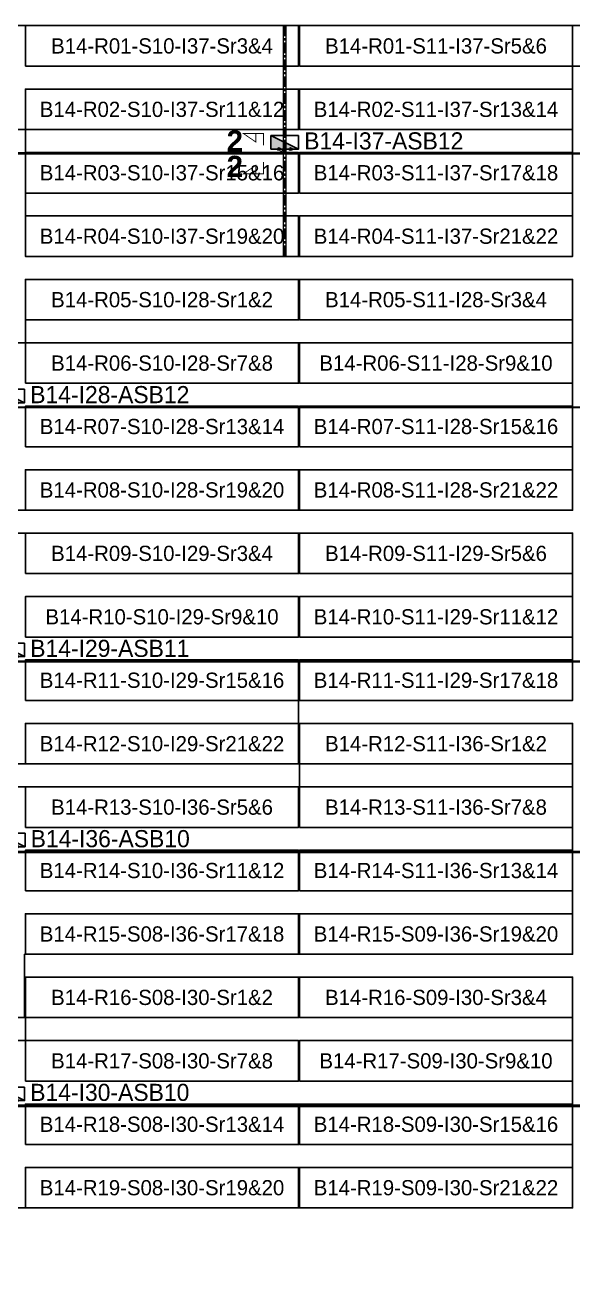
# Model space of a CAD drawing. Header units: metres. Extents: x 529524 to 529977, y 2674144 to 2674419.
# Drawn here: x 529815.5 to 529880.3, y 2674271.2 to 2674419.2 of the extents above; entities that cross this region are included whole.
import ezdxf
from ezdxf.enums import TextEntityAlignment as Align

# ---------------------------------------------------------------- set-up
doc = ezdxf.new("R2010")
doc.units = ezdxf.units.M
doc.linetypes.add('CENTER', pattern=[2, 1.25, -0.25, 0.25, -0.25])
doc.layers.add('Boundary-12.5 MW Block', color=6, linetype='Continuous', lineweight=9)
doc.layers.add('PILE', color=1, linetype='Continuous', lineweight=15)
for name, color, linetype in [('DC Trench BL-14', 40, 'Continuous'), ('E-Inverter Grouping', 2, 'Continuous'), ('Inverter Block-14', 7, 'Continuous'), ('LT Cable(AG) INV to LT Panel BL-14', 2, 'Continuous'), ('Messenger Wire Block-13 (Master Path)', 30, 'Continuous'), ('Messenger Wire Block-14 (MW Path)', 191, 'Continuous'), ('MMS Table Block-14', 8, 'Continuous'), ('Plan Line - DC BL-14', 40, 'Continuous'), ('Section Marking BL-14', 2, 'Continuous')]:
    doc.layers.add(name, color=color, linetype=linetype)
doc.styles.add('BoldTextStyle', font='arialbd.ttf')
doc.styles.get("Standard").update_dxf_attribs({"font": 'Adani Regular.ttf'})

# ---------------------------------------------------------------- blocks, each defined once
blk = doc.blocks.new('MMS Table (32.292 x 4.788)')
at = {"color": 0}
blk.add_lwpolyline([(0, -0.002), (0, 4.786), (32.292, 4.786), (32.292, -0.002)], close=True, dxfattribs=at)
at = {"color": 7}
blk.add_attdef('ID1', text='', height=1.8, dxfattribs=at).set_placement((16.146, 2.392), align=Align.MIDDLE_CENTER)
blk = doc.blocks.new('Inverter Block')
h = blk.add_hatch(color=0)
h.dxf.hatch_style = 1
h.paths.add_polyline_path([(-1.46, 2.27), (-1.46, 0.85), (1.46, 0.85)])
at = {"color": 0}
blk.add_lwpolyline([(1.46, 2.27), (-1.46, 2.27), (-1.46, 0.85), (1.46, 0.85)], close=True, dxfattribs=at)
blk.add_lwpolyline([(-1.46, 2.27), (1.46, 0.85)], dxfattribs=at)
at = {"layer": 'PILE'}
for centre in [(-0.61, 0.85), (0.61, 0.85)]:
    blk.add_circle(centre, 0.156, dxfattribs=at)
at = {"color": 7}
blk.add_attdef('ID', (-1.46, 3.01), '', height=1.8, dxfattribs=at)

msp = doc.modelspace()

# ---------------------------------------------------------------- linework, layer by layer
at = {"layer": 'Boundary-12.5 MW Block', "const_width": 0.05}
msp.add_lwpolyline([(529524.05, 2674419.08), (529945.04, 2674419.08), (529945.04, 2674411.58), (529977.44, 2674411.58), (529977.44, 2674144.29), (529524.05, 2674144.29)], close=True, dxfattribs=at)
at = {"layer": 'DC Trench BL-14', "color": 40, "const_width": 0.15}
msp.add_lwpolyline([(529846.38, 2674419.08), (529846.08, 2674419.08), (529846.08, 2674391.79), (529846.38, 2674391.79)], close=True, dxfattribs=at)
at = {"layer": 'E-Inverter Grouping'}
for points in [[(529912.65, 2674419.08), (529912.65, 2674414.29), (529880.26, 2674414.29), (529880.26, 2674391.79), (529815.58, 2674391.79), (529815.58, 2674406.79), (529783.18, 2674406.79), (529783.18, 2674419.08)], [(529880.26, 2674361.79), (529783.18, 2674361.79), (529783.18, 2674381.58), (529815.58, 2674381.58), (529815.58, 2674389.08), (529880.26, 2674389.08)], [(529783.18, 2674331.79), (529783.18, 2674359.08), (529880.26, 2674359.08), (529880.26, 2674339.29), (529847.87, 2674339.29), (529847.87, 2674331.79)], [(529847.97, 2674329.08), (529847.97, 2674336.58), (529880.26, 2674336.58), (529880.26, 2674309.29), (529815.48, 2674309.29), (529815.48, 2674301.79), (529783.18, 2674301.79), (529783.18, 2674329.08)], [(529880.26, 2674279.29), (529783.18, 2674279.29), (529783.18, 2674299.08), (529815.58, 2674299.08), (529815.58, 2674306.58), (529880.26, 2674306.58)]]:
    msp.add_lwpolyline(points, close=True, dxfattribs=at)
at = {"layer": 'LT Cable(AG) INV to LT Panel BL-14', "color": 5}
for points in [[(529742.47, 2674302.21, -0.320888), (529741.86, 2674303.06), (529741.86, 2674306.21, 0.221878), (529741.54, 2674306.9), (529734.92, 2674312.45, -0.221878), (529734.59, 2674313.14), (529734.59, 2674314.97, 0.019701), (529734.59, 2674315.04), (529734.5, 2674316.25, -0.019701), (529734.49, 2674316.32), (529734.49, 2674403.15, -0.414214), (529735.39, 2674404.05), (529845.33, 2674404.05, 0.414214), (529846.23, 2674404.95), (529846.23, 2674405.19)], [(529742.47, 2674302.24, -0.312772), (529741.89, 2674303.09), (529741.89, 2674306.23, 0.221878), (529741.56, 2674306.92), (529734.94, 2674312.47, -0.221878), (529734.62, 2674313.16), (529734.62, 2674314.97, 0.019701), (529734.62, 2674315.04), (529734.52, 2674316.25, -0.019701), (529734.52, 2674316.32), (529734.52, 2674403.12, -0.414214), (529735.42, 2674404.02), (529910.11, 2674404.02, 0.414214), (529911.01, 2674404.92), (529911.01, 2674405.19)], [(529744.54, 2674302.26), (529742.86, 2674302.26, -0.414214), (529741.96, 2674303.16), (529741.96, 2674306.26, 0.221878), (529741.64, 2674306.95), (529735.02, 2674312.5, -0.221878), (529734.69, 2674313.19), (529734.69, 2674314.97, 0.019701), (529734.69, 2674315.05), (529734.6, 2674316.25, -0.019701), (529734.59, 2674316.32), (529734.59, 2674373.05, -0.414214), (529735.49, 2674373.95), (529910.11, 2674373.95, 0.414214), (529911.01, 2674374.85), (529911.01, 2674375.19)], [(529744.54, 2674302.34), (529742.94, 2674302.34, -0.414214), (529742.04, 2674303.24), (529742.04, 2674306.3, 0.221878), (529741.71, 2674306.99), (529735.09, 2674312.54, -0.221878), (529734.77, 2674313.23), (529734.77, 2674314.98, 0.019701), (529734.77, 2674315.05), (529734.67, 2674316.26, -0.019701), (529734.67, 2674316.33), (529734.67, 2674342.97, -0.414214), (529735.57, 2674343.87), (529910.11, 2674343.87, 0.414214), (529911.01, 2674344.77), (529911.01, 2674345.19)], [(529746.48, 2674302.39), (529742.99, 2674302.39, -0.414214), (529742.09, 2674303.29), (529742.09, 2674306.32, 0.221878), (529741.76, 2674307.01), (529735.14, 2674312.56, -0.221878), (529734.82, 2674313.25), (529734.82, 2674314.98, 0.019701), (529734.82, 2674315.05), (529734.72, 2674316.26, -0.019701), (529734.72, 2674316.33), (529734.72, 2674320.42, -0.414214), (529735.62, 2674321.32), (529910.16, 2674321.32, 0.414214), (529911.06, 2674322.22), (529911.06, 2674322.69)], [(529746.48, 2674302.44), (529743.04, 2674302.44, -0.414214), (529742.14, 2674303.34), (529742.14, 2674306.34, 0.221878), (529741.81, 2674307.03), (529735.19, 2674312.58, -0.221878), (529734.87, 2674313.27), (529734.87, 2674314.98, 0.019701), (529734.87, 2674315.05), (529734.77, 2674316.26, -0.019701), (529734.77, 2674316.33), (529734.77, 2674320.37, -0.414214), (529735.67, 2674321.27), (529784.08, 2674321.27, -0.414214), (529784.98, 2674320.37), (529784.98, 2674292.17, 0.414214), (529785.88, 2674291.27), (529910.11, 2674291.27, 0.414214), (529911.01, 2674292.17), (529911.01, 2674292.69)]]:
    msp.add_lwpolyline(points, format="xyb", dxfattribs=at)
at = {"layer": 'Messenger Wire Block-13 (Master Path)'}
for points in [[(529734.61, 2674403.94), (529912.65, 2674403.94)], [(529734.61, 2674373.94), (529912.65, 2674373.94)], [(529734.61, 2674343.94), (529912.65, 2674343.94)], [(529734.61, 2674321.44), (529912.65, 2674321.44)], [(529785.14, 2674291.44), (529912.65, 2674291.44)]]:
    msp.add_lwpolyline(points, dxfattribs=at)
at = {"layer": 'Messenger Wire Block-14 (MW Path)', "const_width": 0.1}
for points in [[(529734.61, 2674403.94), (529912.65, 2674403.94)], [(529734.61, 2674373.94), (529912.65, 2674373.94)], [(529734.61, 2674343.94), (529912.65, 2674343.94)], [(529734.61, 2674321.44), (529912.65, 2674321.44)], [(529785.14, 2674291.44), (529912.65, 2674291.44)]]:
    msp.add_lwpolyline(points, dxfattribs=at)
at = {"layer": 'Plan Line - DC BL-14', "color": 6, "linetype": 'CENTER'}
msp.add_lwpolyline([(529846.23, 2674419.08), (529846.23, 2674391.79)], dxfattribs=at)
at = {"layer": 'Section Marking BL-14', "color": 94, "lineweight": 35, "true_color": 0x00a500, "const_width": 0.1}
for points in [[(529843.73, 2674404.94), (529843.73, 2674406.33), (529841.33, 2674406.33), (529842.81, 2674405.32), (529842.81, 2674406.33)], [(529843.73, 2674402.94), (529843.73, 2674401.55), (529841.33, 2674401.55), (529842.81, 2674402.56), (529842.81, 2674401.55)]]:
    msp.add_lwpolyline(points, dxfattribs=at)

# ---------------------------------------------------------------- block references
at = {"layer": 'Inverter Block-14'}
ref = msp.add_blockref('Inverter Block', (529846.23, 2674403.53), dxfattribs=dict(at, xscale=1.124999999976148, yscale=1.124999999976148, zscale=1.124999999976148))
ref.add_attrib('ID', 'B14-I37-ASB12', (529848.53, 2674404.44), dxfattribs={"layer": '0', "color": 7, "height": 2.025})
ref = msp.add_blockref('Inverter Block', (529813.84, 2674373.53), dxfattribs=dict(at, xscale=1.124999999976148, yscale=1.124999999976148, zscale=1.124999999976148))
ref.add_attrib('ID', 'B14-I28-ASB12', (529816.14, 2674374.44), dxfattribs={"layer": '0', "color": 7, "height": 2.025})
ref = msp.add_blockref('Inverter Block', (529813.84, 2674343.53), dxfattribs=dict(at, xscale=1.124999999976148, yscale=1.124999999976148, zscale=1.124999999976148))
ref.add_attrib('ID', 'B14-I29-ASB11', (529816.14, 2674344.44), dxfattribs={"layer": '0', "color": 7, "height": 2.025})
ref = msp.add_blockref('Inverter Block', (529813.89, 2674321.03), dxfattribs=dict(at, xscale=1.124999999976148, yscale=1.124999999976148, zscale=1.124999999976148))
ref.add_attrib('ID', 'B14-I36-ASB10', (529816.19, 2674321.94), dxfattribs={"layer": '0', "color": 7, "height": 2.025})
ref = msp.add_blockref('Inverter Block', (529813.84, 2674291.03), dxfattribs=dict(at, xscale=1.124999999976148, yscale=1.124999999976148, zscale=1.124999999976148))
ref.add_attrib('ID', 'B14-I30-ASB10', (529816.14, 2674291.94), dxfattribs={"layer": '0', "color": 7, "height": 2.025})
at = {"layer": 'MMS Table Block-14'}
for p, values in [((529815.58, 2674414.29), {'ID1': 'B14-R01-S10-I37-Sr3&4'}), ((529847.97, 2674414.29), {'ID1': 'B14-R01-S11-I37-Sr5&6'}), ((529815.58, 2674406.79), {'ID1': 'B14-R02-S10-I37-Sr11&12'}), ((529847.97, 2674406.79), {'ID1': 'B14-R02-S11-I37-Sr13&14'}), ((529815.58, 2674399.29), {'ID1': 'B14-R03-S10-I37-Sr15&16'}), ((529847.97, 2674399.29), {'ID1': 'B14-R03-S11-I37-Sr17&18'}), ((529815.58, 2674391.79), {'ID1': 'B14-R04-S10-I37-Sr19&20'}), ((529847.97, 2674391.79), {'ID1': 'B14-R04-S11-I37-Sr21&22'}), ((529815.58, 2674384.29), {'ID1': 'B14-R05-S10-I28-Sr1&2'}), ((529847.97, 2674384.29), {'ID1': 'B14-R05-S11-I28-Sr3&4'}), ((529815.58, 2674376.79), {'ID1': 'B14-R06-S10-I28-Sr7&8'}), ((529847.97, 2674376.79), {'ID1': 'B14-R06-S11-I28-Sr9&10'}), ((529815.58, 2674369.29), {'ID1': 'B14-R07-S10-I28-Sr13&14'}), ((529847.97, 2674369.29), {'ID1': 'B14-R07-S11-I28-Sr15&16'}), ((529815.58, 2674361.79), {'ID1': 'B14-R08-S10-I28-Sr19&20'}), ((529847.97, 2674361.79), {'ID1': 'B14-R08-S11-I28-Sr21&22'}), ((529815.58, 2674354.29), {'ID1': 'B14-R09-S10-I29-Sr3&4'}), ((529847.97, 2674354.29), {'ID1': 'B14-R09-S11-I29-Sr5&6'}), ((529815.58, 2674346.79), {'ID1': 'B14-R10-S10-I29-Sr9&10'}), ((529847.97, 2674346.79), {'ID1': 'B14-R10-S11-I29-Sr11&12'}), ((529815.58, 2674339.29), {'ID1': 'B14-R11-S10-I29-Sr15&16'}), ((529847.97, 2674339.29), {'ID1': 'B14-R11-S11-I29-Sr17&18'}), ((529815.58, 2674331.79), {'ID1': 'B14-R12-S10-I29-Sr21&22'}), ((529847.97, 2674331.79), {'ID1': 'B14-R12-S11-I36-Sr1&2'}), ((529815.58, 2674324.29), {'ID1': 'B14-R13-S10-I36-Sr5&6'}), ((529847.97, 2674324.29), {'ID1': 'B14-R13-S11-I36-Sr7&8'}), ((529815.58, 2674316.79), {'ID1': 'B14-R14-S10-I36-Sr11&12'}), ((529847.97, 2674316.79), {'ID1': 'B14-R14-S11-I36-Sr13&14'}), ((529815.58, 2674309.29), {'ID1': 'B14-R15-S08-I36-Sr17&18'}), ((529847.97, 2674309.29), {'ID1': 'B14-R15-S09-I36-Sr19&20'}), ((529815.58, 2674301.79), {'ID1': 'B14-R16-S08-I30-Sr1&2'}), ((529847.97, 2674301.79), {'ID1': 'B14-R16-S09-I30-Sr3&4'}), ((529815.58, 2674294.29), {'ID1': 'B14-R17-S08-I30-Sr7&8'}), ((529847.97, 2674294.29), {'ID1': 'B14-R17-S09-I30-Sr9&10'}), ((529815.58, 2674286.79), {'ID1': 'B14-R18-S08-I30-Sr13&14'}), ((529847.97, 2674286.79), {'ID1': 'B14-R18-S09-I30-Sr15&16'}), ((529815.58, 2674279.29), {'ID1': 'B14-R19-S08-I30-Sr19&20'}), ((529847.97, 2674279.29), {'ID1': 'B14-R19-S09-I30-Sr21&22'})]:
    msp.add_blockref('MMS Table (32.292 x 4.788)', p, dxfattribs=at).add_auto_attribs(values)

# ---------------------------------------------------------------- texts
at = {"layer": 'Section Marking BL-14', "color": 94, "true_color": 0x00a500, "style": 'BoldTextStyle'}
for p in [(529840.33, 2674405.44), (529840.33, 2674402.44)]:
    msp.add_text('2', height=2.5, dxfattribs=at).set_placement(p, align=Align.MIDDLE_CENTER)

doc.saveas('drawing.dxf')
